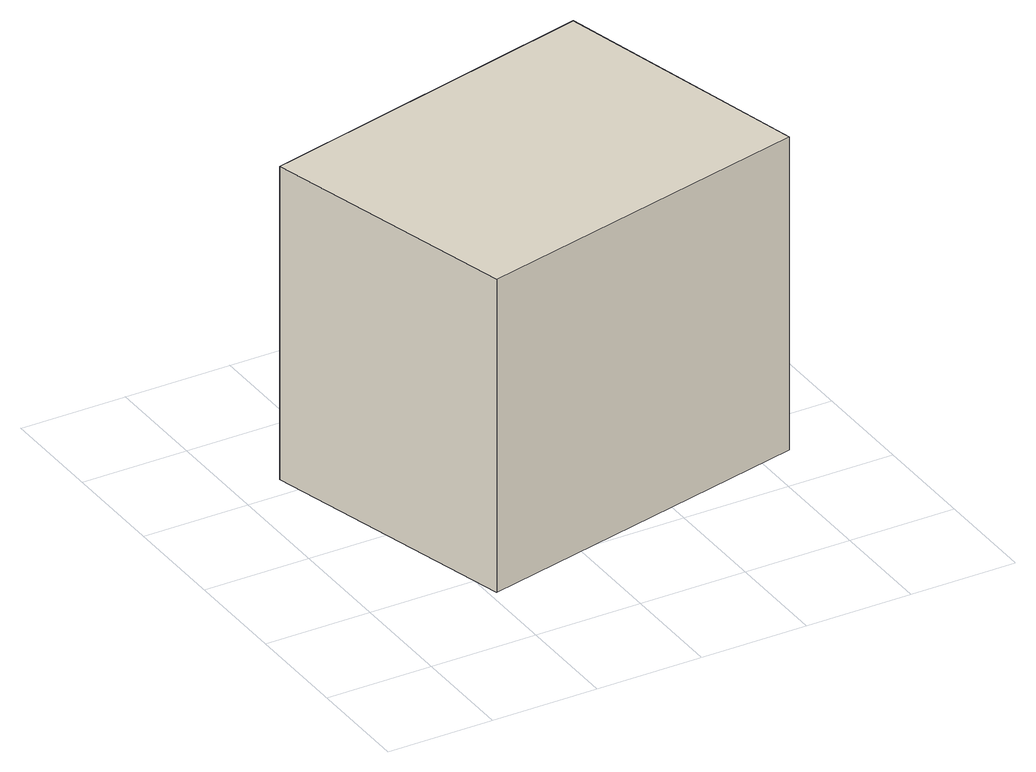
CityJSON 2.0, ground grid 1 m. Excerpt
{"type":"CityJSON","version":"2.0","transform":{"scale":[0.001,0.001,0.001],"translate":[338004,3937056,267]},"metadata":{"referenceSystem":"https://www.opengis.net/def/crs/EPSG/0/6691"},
"CityObjects":{
"building1":{"type":"Building","attributes":{"measuredHeight":5.6,"BuildingIDAttribute.prefecture":"14","BuildingIDAttribute.city":"14151","BuildingDetailAttribute.surveyYear":2015,"BuildingLandSlideRiskAttribute.description":"1","BuildingLandSlideRiskAttribute.areaType":"1"},"geometry":[{"type":"Solid","lod":"1","boundaries":[[[[0,1,2,3]],[[2,4,5,3]],[[1,6,4,2]],[[0,7,6,1]],[[3,5,7,0]],[[4,6,7,5]]]]}]}
},
"vertices":[
[3702,4007,830],[4302,1500,830],[1063,748,830],[432,3216,830],[1063,748,3846],[432,3216,3846],[4302,1500,3846],[3702,4007,3846]
]}
